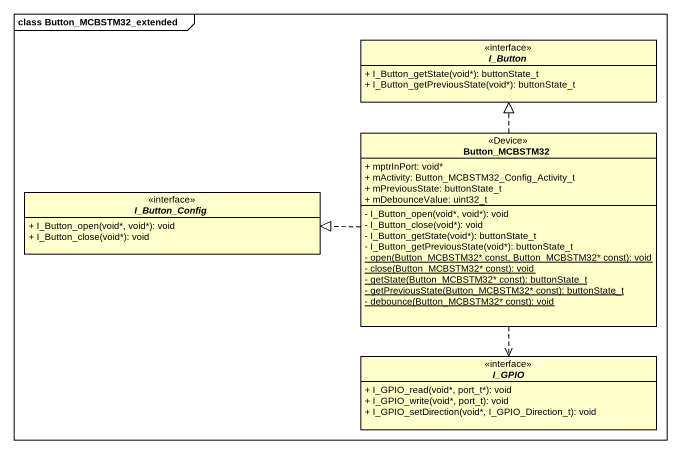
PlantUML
@startuml
mainframe class Button_MCBSTM32_extended
hide circle
hide empty members
skinparam classAttributeIconSize 0
interface I_Button {
  + I_Button_getState(void*): buttonState_t
  + I_Button_getPreviousState(void*): buttonState_t
}
class Button_MCBSTM32 <<Device>> {
  + mptrInPort: void*
  + mActivity: Button_MCBSTM32_Config_Activity_t
  + mPreviousState: buttonState_t
  + mDebounceValue: uint32_t
  - I_Button_open(void*, void*): void
  - I_Button_close(void*): void
  - I_Button_getState(void*): buttonState_t
  - I_Button_getPreviousState(void*): buttonState_t
  {static} - open(Button_MCBSTM32* const, Button_MCBSTM32* const): void
  {static} - close(Button_MCBSTM32* const): void
  {static} - getState(Button_MCBSTM32* const): buttonState_t
  {static} - getPreviousState(Button_MCBSTM32* const): buttonState_t
  {static} - debounce(Button_MCBSTM32* const): void
}
interface I_Button_Config {
  + I_Button_open(void*, void*): void
  + I_Button_close(void*): void
}
interface I_GPIO {
  + I_GPIO_read(void*, port_t*): void
  + I_GPIO_write(void*, port_t): void
  + I_GPIO_setDirection(void*, I_GPIO_Direction_t): void
}
Button_MCBSTM32 .up.|> I_Button
Button_MCBSTM32 .left.|> I_Button_Config
Button_MCBSTM32 ..> I_GPIO
@enduml
